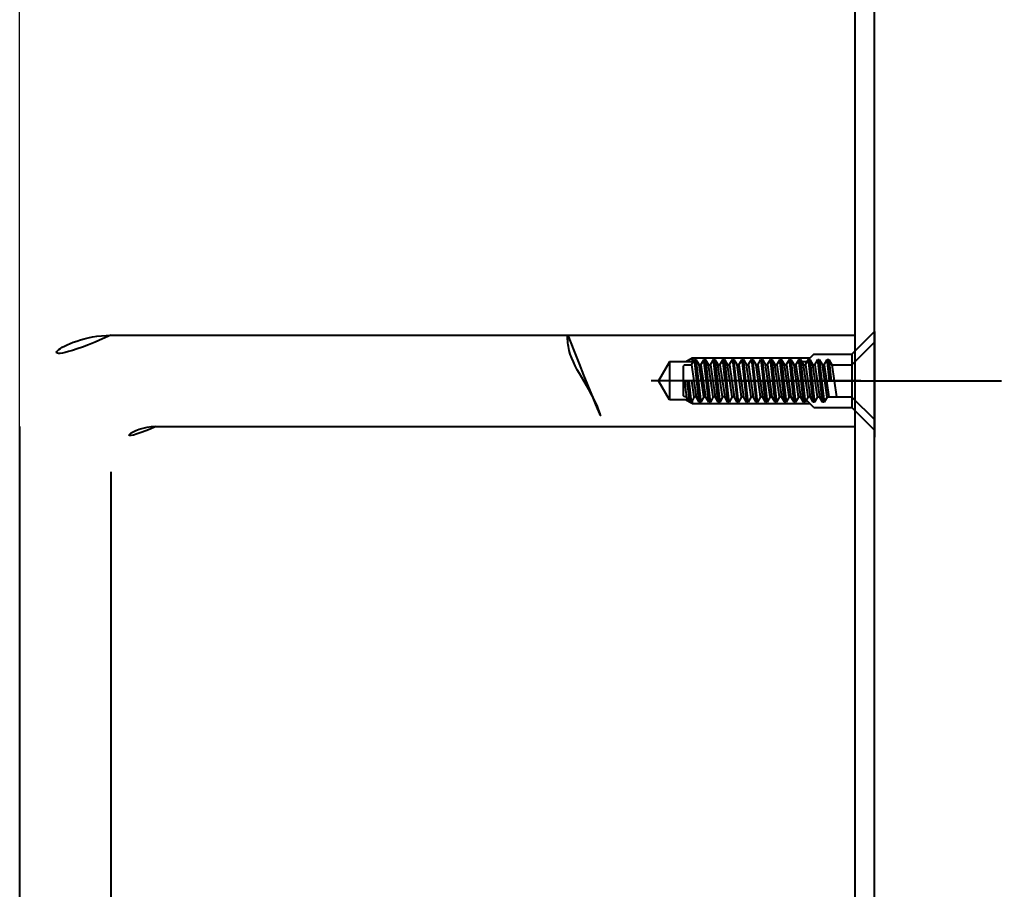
# Model space of a CAD drawing. Extents: x 16296660632 to 16296681112, y -37409619871 to -37409616634.
# Drawn here: x 16296680047.2 to 16296680111.8, y -37409617538.9 to -37409617481.6 of the extents above; entities that cross this region are included whole.
import ezdxf

# ---------------------------------------------------------------- set-up
doc = ezdxf.new("R2010")
doc.units = 0
doc.header["$LTSCALE"] = 10
doc.header["$MEASUREMENT"] = 0
doc.header["$PDMODE"] = 3
doc.header["$PDSIZE"] = -10
doc.linetypes.add('CENTER', pattern=[2, 1.25, -0.25, 0.25, -0.25])
doc.layers.get('0').update_dxf_attribs({"linetype": 'CONTINUOUS'})
doc.layers.get('DEFPOINTS').update_dxf_attribs({"linetype": 'CONTINUOUS'})
doc.layers.add('DEFAULT_1', color=7, linetype='CENTER')
doc.layers.add('MAKE2D_VISIBLE_LINES', color=7, linetype='CONTINUOUS')
doc.styles.add('Daelim Dimension', font='')
doc.styles.get('Daelim Dimension').set_extended_font_data('NanumGothic')
doc.dimstyles.new('DEFAULT', dxfattribs={"dimscale": 2, "dimtxt": 2, "dimasz": 2, "dimexe": 0, "dimexo": 2, "dimgap": 1, "dimtad": 1, "dimdec": 1, "dimzin": 9, "dimdsep": 46, "dimtxsty": 'Daelim Dimension', "dimcen": 0.5, "dimclrd": 252, "dimclre": 252, "dimclrt": 3, "dimadec": 1, "dimazin": 0, "dimtfac": 1, "dimtdec": 1, "dimtix": 1, "dimtmove": 0, "dimatfit": 3, "dimfxl": 1, "dimtolj": 1, "dimtzin": 1, "dimlwd": 9, "dimlwe": 9, "dimarcsym": 0})
pattern_1 = [(45, (16296679670.6948, -37409617741.8364), (-1.767767, 1.767767), [])]

# ---------------------------------------------------------------- blocks, each defined once
blk = doc.blocks.new('*D5')
at = {"color": 5, "lineweight": 9, "transparency": 16777216}
for p, q in [((16296680047.192, -37409617533.878), (16296680047.192, -37409617457.471)), ((16296680051.192, -37409617457.471), (16296680099.492, -37409617457.471)), ((16296680103.492, -37409617533.878), (16296680103.492, -37409617457.471))]:
    blk.add_line(p, q, dxfattribs=at)
at = {"color": 5, "transparency": 16777216}
for points in [[(16296680051.192, -37409617456.804), (16296680051.192, -37409617458.137), (16296680047.192, -37409617457.471)], [(16296680099.492, -37409617456.804), (16296680099.492, -37409617458.137), (16296680103.492, -37409617457.471)]]:
    blk.add_solid(points, dxfattribs=at)
at = {"layer": 'DEFPOINTS', "color": 0, "transparency": 16777216}
for p in [(16296680103.492, -37409617457.471), (16296680047.192, -37409617537.878), (16296680103.492, -37409617537.878)]:
    blk.add_point(p, dxfattribs=at)
at = {"color": 7, "transparency": 16777216, "insert": (16296680075.342, -37409617443.637), "char_height": 4, "attachment_point": 5, "style": 'Daelim Dimension'}
blk.add_mtext('\\A1;{\\H5.4348x;56}', dxfattribs=at)

msp = doc.modelspace()

# ---------------------------------------------------------------- hatches: boundary and pattern name
at = {"linetype": 'Continuous'}
h = msp.add_hatch(dxfattribs=at)
h.set_pattern_fill('ANSI31', color=2, scale=20, style=0)
h.set_pattern_definition(pattern_1)
edge = h.paths.add_edge_path()
edge.add_line((16296680089.992, -37409617504.128), (16296680091.062, -37409617504.128))
edge.add_line((16296680091.062, -37409617504.128), (16296680091.492, -37409617503.88))
edge.add_line((16296680091.492, -37409617503.88), (16296680099.241, -37409617503.88))
edge.add_line((16296680099.241, -37409617503.88), (16296680099.492, -37409617503.628))
edge.add_line((16296680099.492, -37409617503.628), (16296680101.992, -37409617503.628))
edge.add_line((16296680101.992, -37409617503.628), (16296680102.193, -37409617503.428))
edge.add_line((16296680102.193, -37409617503.428), (16296680102.193, -37409617503.014))
edge.add_line((16296680102.193, -37409617503.014), (16296680102.193, -37409617503.005))
edge.add_line((16296680102.193, -37409617503.005), (16296680102.193, -37409617502.378))
edge.add_line((16296680102.193, -37409617502.378), (16296680083.289, -37409617502.378))
edge.add_spline(control_points=[(16296680083.289, -37409617502.378), (16296680083.27, -37409617502.708), (16296680083.414, -37409617504.38), (16296680085.214, -37409617506.346), (16296680085.554, -37409617508.098), (16296680085.583, -37409617508.378)], knot_values=[3.822493, 3.822493, 3.822493, 3.822493, 4.3956, 6.71664, 7.154617, 7.154617, 7.154617, 7.154617], degree=3, periodic=0)
edge.add_line((16296680085.583, -37409617508.378), (16296680102.193, -37409617508.378))
edge.add_line((16296680102.193, -37409617508.378), (16296680102.193, -37409617507.329))
edge.add_line((16296680102.193, -37409617507.329), (16296680101.992, -37409617507.128))
edge.add_line((16296680101.992, -37409617507.128), (16296680099.492, -37409617507.128))
edge.add_line((16296680099.492, -37409617507.128), (16296680099.241, -37409617506.877))
edge.add_line((16296680099.241, -37409617506.877), (16296680091.492, -37409617506.877))
edge.add_line((16296680091.492, -37409617506.877), (16296680091.323, -37409617506.78))
edge.add_line((16296680091.323, -37409617506.78), (16296680091.318, -37409617506.78))
edge.add_line((16296680091.318, -37409617506.78), (16296680091.315, -37409617506.775))
edge.add_line((16296680091.315, -37409617506.775), (16296680091.062, -37409617506.628))
edge.add_line((16296680091.062, -37409617506.628), (16296680089.992, -37409617506.628))
edge.add_line((16296680089.992, -37409617506.628), (16296680089.271, -37409617505.378))
edge.add_line((16296680089.271, -37409617505.378), (16296680089.992, -37409617504.128))
h = msp.add_hatch(dxfattribs=at)
h.set_pattern_fill('ANSI31', color=2, scale=20, style=0)
h.set_pattern_definition(pattern_1)
edge = h.paths.add_edge_path()
edge.add_line((16296680089.992, -37409617504.128), (16296680091.062, -37409617504.128))
edge.add_line((16296680091.062, -37409617504.128), (16296680091.492, -37409617503.88))
edge.add_line((16296680091.492, -37409617503.88), (16296680099.241, -37409617503.88))
edge.add_line((16296680099.241, -37409617503.88), (16296680099.492, -37409617503.628))
edge.add_line((16296680099.492, -37409617503.628), (16296680101.992, -37409617503.628))
edge.add_line((16296680101.992, -37409617503.628), (16296680102.193, -37409617503.428))
edge.add_line((16296680102.193, -37409617503.428), (16296680102.193, -37409617503.014))
edge.add_line((16296680102.193, -37409617503.014), (16296680102.193, -37409617503.005))
edge.add_line((16296680102.193, -37409617503.005), (16296680102.193, -37409617502.378))
edge.add_line((16296680102.193, -37409617502.378), (16296680083.289, -37409617502.378))
edge.add_spline(control_points=[(16296680083.289, -37409617502.378), (16296680083.27, -37409617502.708), (16296680083.414, -37409617504.38), (16296680085.214, -37409617506.346), (16296680085.554, -37409617508.098), (16296680085.583, -37409617508.378)], knot_values=[3.822493, 3.822493, 3.822493, 3.822493, 4.3956, 6.71664, 7.154617, 7.154617, 7.154617, 7.154617], degree=3, periodic=0)
edge.add_line((16296680085.583, -37409617508.378), (16296680102.193, -37409617508.378))
edge.add_line((16296680102.193, -37409617508.378), (16296680102.193, -37409617507.329))
edge.add_line((16296680102.193, -37409617507.329), (16296680101.992, -37409617507.128))
edge.add_line((16296680101.992, -37409617507.128), (16296680099.492, -37409617507.128))
edge.add_line((16296680099.492, -37409617507.128), (16296680099.241, -37409617506.877))
edge.add_line((16296680099.241, -37409617506.877), (16296680091.492, -37409617506.877))
edge.add_line((16296680091.492, -37409617506.877), (16296680091.323, -37409617506.78))
edge.add_line((16296680091.323, -37409617506.78), (16296680091.318, -37409617506.78))
edge.add_line((16296680091.318, -37409617506.78), (16296680091.315, -37409617506.775))
edge.add_line((16296680091.315, -37409617506.775), (16296680091.062, -37409617506.628))
edge.add_line((16296680091.062, -37409617506.628), (16296680089.992, -37409617506.628))
edge.add_line((16296680089.992, -37409617506.628), (16296680089.271, -37409617505.378))
edge.add_line((16296680089.271, -37409617505.378), (16296680089.992, -37409617504.128))

# ---------------------------------------------------------------- linework, layer by layer
at = {"color": 7, "linetype": 'Continuous'}
for p, q in [((16296680102.192, -37409617032.378), (16296680102.192, -37409617693.078)), ((16296680103.492, -37409617692.878), (16296680103.492, -37409617032.378)), ((16296680089.992, -37409617504.128), (16296680089.992, -37409617506.628)), ((16296680089.992, -37409617504.128), (16296680089.992, -37409617506.628)), ((16296680091.492, -37409617503.88), (16296680091.492, -37409617504.215)), ((16296680091.492, -37409617503.88), (16296680091.492, -37409617504.215)), ((16296680091.492, -37409617506.667), (16296680091.492, -37409617506.877)), ((16296680091.492, -37409617506.667), (16296680091.492, -37409617506.877))]:
    msp.add_line(p, q, dxfattribs=at)
at = {"color": 7}
for p, q in [((16296680053.192, -37409617502.378), (16296680102.192, -37409617502.378)), ((16296680047.192, -37409617508.378), (16296680047.192, -37409617567.378)), ((16296680056.192, -37409617508.378), (16296680102.192, -37409617508.378)), ((16296680053.192, -37409617511.378), (16296680053.192, -37409617564.378))]:
    msp.add_line(p, q, dxfattribs=at)
at = {"linetype": 'Continuous'}
for p, q in [((16296680103.492, -37409617502.128), (16296680101.992, -37409617503.628)), ((16296680103.492, -37409617502.128), (16296680101.992, -37409617503.628)), ((16296680103.492, -37409617502.128), (16296680103.492, -37409617508.628)), ((16296680103.492, -37409617502.128), (16296680103.492, -37409617508.628)), ((16296680102.193, -37409617503.014), (16296680102.193, -37409617505.378)), ((16296680102.193, -37409617503.014), (16296680102.193, -37409617505.378)), ((16296680099.492, -37409617503.628), (16296680098.992, -37409617504.128)), ((16296680099.492, -37409617503.628), (16296680098.992, -37409617504.128)), ((16296680101.992, -37409617503.628), (16296680101.992, -37409617504.313)), ((16296680101.992, -37409617503.628), (16296680101.992, -37409617504.313)), ((16296680089.992, -37409617504.128), (16296680089.271, -37409617505.378)), ((16296680089.992, -37409617504.128), (16296680089.271, -37409617505.378)), ((16296680091.492, -37409617504.128), (16296680089.992, -37409617504.128)), ((16296680091.492, -37409617504.128), (16296680089.992, -37409617504.128)), ((16296680091.492, -37409617503.88), (16296680091.062, -37409617504.128)), ((16296680091.492, -37409617503.88), (16296680091.062, -37409617504.128)), ((16296680098.992, -37409617504.128), (16296680098.702, -37409617504.128)), ((16296680098.992, -37409617504.128), (16296680098.702, -37409617504.128)), ((16296680098.992, -37409617504.215), (16296680098.992, -37409617504.128)), ((16296680098.992, -37409617504.215), (16296680098.992, -37409617504.128)), ((16296680089.992, -37409617506.628), (16296680089.271, -37409617505.378)), ((16296680089.992, -37409617506.628), (16296680089.271, -37409617505.378)), ((16296680102.193, -37409617505.478), (16296680102.193, -37409617509.077)), ((16296680102.193, -37409617505.478), (16296680102.193, -37409617509.077)), ((16296680103.493, -37409617505.478), (16296680103.493, -37409617509.077)), ((16296680103.493, -37409617505.478), (16296680103.493, -37409617509.077)), ((16296680091.23, -37409617506.628), (16296680089.992, -37409617506.628)), ((16296680091.23, -37409617506.628), (16296680089.992, -37409617506.628)), ((16296680091.492, -37409617506.877), (16296680091.062, -37409617506.628)), ((16296680091.492, -37409617506.877), (16296680091.062, -37409617506.628)), ((16296680099.492, -37409617507.128), (16296680099.007, -37409617506.642)), ((16296680099.492, -37409617507.128), (16296680099.007, -37409617506.642)), ((16296680101.992, -37409617506.445), (16296680101.992, -37409617507.128)), ((16296680101.992, -37409617506.445), (16296680101.992, -37409617507.128)), ((16296680103.492, -37409617508.628), (16296680101.992, -37409617507.128)), ((16296680103.492, -37409617508.628), (16296680101.992, -37409617507.128))]:
    msp.add_line(p, q, dxfattribs=at)
at = {"color": 2, "linetype": 'Continuous'}
for p, q in [((16296680101.992, -37409617504.313), (16296680103.492, -37409617502.838)), ((16296680101.992, -37409617504.313), (16296680103.492, -37409617502.838)), ((16296680100.675, -37409617504.313), (16296680101.992, -37409617504.313)), ((16296680100.675, -37409617504.313), (16296680101.992, -37409617504.313)), ((16296680101.992, -37409617504.313), (16296680101.992, -37409617506.445)), ((16296680101.992, -37409617504.313), (16296680101.992, -37409617506.445)), ((16296680099.447, -37409617506.78), (16296680099.246, -37409617506.441)), ((16296680099.447, -37409617506.78), (16296680099.246, -37409617506.441)), ((16296680101.993, -37409617506.445), (16296680103.493, -37409617507.919)), ((16296680101.993, -37409617506.445), (16296680103.493, -37409617507.919))]:
    msp.add_line(p, q, dxfattribs=at)
at = {"linetype": 'CENTER'}
for p, q in [((16296680099.492, -37409617503.628), (16296680101.992, -37409617503.628)), ((16296680099.492, -37409617503.628), (16296680101.992, -37409617503.628)), ((16296680099.241, -37409617503.88), (16296680091.492, -37409617503.88)), ((16296680099.241, -37409617503.88), (16296680091.492, -37409617503.88)), ((16296680091.492, -37409617506.877), (16296680099.241, -37409617506.877)), ((16296680091.492, -37409617506.877), (16296680099.241, -37409617506.877)), ((16296680099.492, -37409617507.128), (16296680101.992, -37409617507.128)), ((16296680099.492, -37409617507.128), (16296680101.992, -37409617507.128))]:
    msp.add_line(p, q, dxfattribs=at)
at = {"color": 2}
for p, q in [((16296680099.436, -37409617504.316), (16296680099.559, -37409617504.316)), ((16296680099.436, -37409617504.316), (16296680099.559, -37409617504.316)), ((16296680100.056, -37409617504.316), (16296680100.186, -37409617504.316)), ((16296680100.056, -37409617504.316), (16296680100.186, -37409617504.316))]:
    msp.add_line(p, q, dxfattribs=at)
at = {"color": 1, "linetype": 'CENTER', "ltscale": 0.2}
for p, q in [((16296680094.608, -37409617505.378), (16296680111.695, -37409617505.378)), ((16296680094.608, -37409617505.378), (16296680111.695, -37409617505.378)), ((16296680097.537, -37409617505.378), (16296680111.848, -37409617505.378)), ((16296680097.537, -37409617505.378), (16296680111.848, -37409617505.378)), ((16296680099.492, -37409617505.378), (16296680103.77, -37409617505.378)), ((16296680099.492, -37409617505.378), (16296680103.77, -37409617505.378))]:
    msp.add_line(p, q, dxfattribs=at)
at = {"color": 7}
for centre, radius in [((16296680053.192, -37409617508.378), 6), ((16296680056.192, -37409617511.378), 3)]:
    msp.add_arc(centre, radius, 90, 180, dxfattribs=at)
at = {"color": 0, "linetype": 'Continuous'}
msp.add_open_spline([(16296680083.289, -37409617502.378), (16296680083.27, -37409617502.708), (16296680083.414, -37409617504.38), (16296680085.214, -37409617506.346), (16296680085.554, -37409617508.098), (16296680085.583, -37409617508.378)], degree=3, knots=[3.822493, 3.822493, 3.822493, 3.822493, 4.3956, 6.71664, 7.154617, 7.154617, 7.154617, 7.154617], dxfattribs=at)
msp.add_open_spline([(16296680083.289, -37409617502.378), (16296680083.27, -37409617502.708), (16296680083.414, -37409617504.38), (16296680085.214, -37409617506.346), (16296680085.554, -37409617508.098), (16296680085.583, -37409617508.378)], degree=3, knots=[3.822493, 3.822493, 3.822493, 3.822493, 4.3956, 6.71664, 7.154617, 7.154617, 7.154617, 7.154617], dxfattribs=at)
at = {"layer": 'DEFAULT_1', "color": 1, "linetype": 'CENTER'}
msp.add_line((16296680102.59, -37409617505.378), (16296680088.786, -37409617505.378), dxfattribs=at)
msp.add_line((16296680102.59, -37409617505.378), (16296680088.786, -37409617505.378), dxfattribs=at)
at = {"layer": 'MAKE2D_VISIBLE_LINES', "color": 2}
for p, q in [((16296680090.979, -37409617504.316), (16296680090.904, -37409617504.391)), ((16296680090.979, -37409617504.316), (16296680090.904, -37409617504.391)), ((16296680090.904, -37409617506.366), (16296680090.904, -37409617504.391)), ((16296680090.904, -37409617506.366), (16296680090.904, -37409617504.391)), ((16296680090.979, -37409617504.316), (16296680091.439, -37409617504.316)), ((16296680090.979, -37409617504.316), (16296680091.439, -37409617504.316)), ((16296680091.432, -37409617504.32), (16296680091.637, -37409617503.977)), ((16296680091.432, -37409617504.32), (16296680091.637, -37409617503.977)), ((16296680091.439, -37409617504.316), (16296680091.752, -37409617506.441)), ((16296680091.439, -37409617504.316), (16296680091.752, -37409617506.441)), ((16296680091.947, -37409617506.779), (16296680091.637, -37409617503.977)), ((16296680091.637, -37409617503.977), (16296680091.735, -37409617503.977)), ((16296680091.947, -37409617506.779), (16296680091.637, -37409617503.977)), ((16296680091.637, -37409617503.977), (16296680091.735, -37409617503.977)), ((16296680091.735, -37409617503.977), (16296680092.047, -37409617506.779)), ((16296680091.735, -37409617503.977), (16296680091.941, -37409617504.325)), ((16296680091.735, -37409617503.977), (16296680092.047, -37409617506.779)), ((16296680091.735, -37409617503.977), (16296680091.941, -37409617504.325)), ((16296680091.936, -37409617504.316), (16296680092.064, -37409617504.316)), ((16296680091.936, -37409617504.316), (16296680092.064, -37409617504.316)), ((16296680092.243, -37409617506.441), (16296680091.941, -37409617504.325)), ((16296680092.243, -37409617506.441), (16296680091.941, -37409617504.325)), ((16296680092.057, -37409617504.32), (16296680092.251, -37409617503.985)), ((16296680092.057, -37409617504.32), (16296680092.251, -37409617503.985)), ((16296680092.064, -37409617504.316), (16296680092.366, -37409617506.432)), ((16296680092.064, -37409617504.316), (16296680092.366, -37409617506.432)), ((16296680092.259, -37409617503.977), (16296680092.251, -37409617503.985)), ((16296680092.259, -37409617503.977), (16296680092.251, -37409617503.985)), ((16296680092.573, -37409617506.78), (16296680092.26, -37409617503.977)), ((16296680092.573, -37409617506.78), (16296680092.26, -37409617503.977)), ((16296680092.261, -37409617503.977), (16296680092.36, -37409617503.977)), ((16296680092.261, -37409617503.977), (16296680092.36, -37409617503.977)), ((16296680092.369, -37409617503.985), (16296680092.672, -37409617506.78)), ((16296680092.369, -37409617503.985), (16296680092.672, -37409617506.78)), ((16296680092.37, -37409617503.986), (16296680092.566, -37409617504.325)), ((16296680092.37, -37409617503.986), (16296680092.566, -37409617504.325)), ((16296680092.561, -37409617504.316), (16296680092.689, -37409617504.316)), ((16296680092.561, -37409617504.316), (16296680092.689, -37409617504.316)), ((16296680092.868, -37409617506.441), (16296680092.566, -37409617504.325)), ((16296680092.868, -37409617506.441), (16296680092.566, -37409617504.325)), ((16296680092.682, -37409617504.32), (16296680092.886, -37409617503.977)), ((16296680092.682, -37409617504.32), (16296680092.886, -37409617503.977)), ((16296680092.689, -37409617504.316), (16296680092.991, -37409617506.432)), ((16296680092.689, -37409617504.316), (16296680092.991, -37409617506.432)), ((16296680092.886, -37409617503.977), (16296680092.985, -37409617503.977)), ((16296680092.886, -37409617503.977), (16296680092.985, -37409617503.977)), ((16296680093.197, -37409617506.78), (16296680092.886, -37409617503.978)), ((16296680093.197, -37409617506.78), (16296680092.886, -37409617503.978)), ((16296680092.985, -37409617503.977), (16296680093.296, -37409617506.78)), ((16296680092.985, -37409617503.977), (16296680093.192, -37409617504.325)), ((16296680092.985, -37409617503.977), (16296680093.296, -37409617506.78)), ((16296680092.985, -37409617503.977), (16296680093.192, -37409617504.325)), ((16296680093.493, -37409617506.441), (16296680093.181, -37409617504.316)), ((16296680093.493, -37409617506.441), (16296680093.181, -37409617504.316)), ((16296680093.182, -37409617504.316), (16296680093.314, -37409617504.316)), ((16296680093.182, -37409617504.316), (16296680093.314, -37409617504.316)), ((16296680093.307, -37409617504.32), (16296680093.501, -37409617503.985)), ((16296680093.307, -37409617504.32), (16296680093.501, -37409617503.985)), ((16296680093.314, -37409617504.316), (16296680093.627, -37409617506.441)), ((16296680093.314, -37409617504.316), (16296680093.627, -37409617506.441)), ((16296680093.666, -37409617505.378), (16296680093.51, -37409617503.977)), ((16296680093.666, -37409617505.378), (16296680093.51, -37409617503.977)), ((16296680093.511, -37409617503.977), (16296680093.61, -37409617503.977)), ((16296680093.511, -37409617503.977), (16296680093.61, -37409617503.977)), ((16296680093.61, -37409617503.977), (16296680093.766, -37409617505.378)), ((16296680093.61, -37409617503.977), (16296680093.816, -37409617504.325)), ((16296680093.61, -37409617503.977), (16296680093.766, -37409617505.378)), ((16296680093.61, -37409617503.977), (16296680093.816, -37409617504.325)), ((16296680093.811, -37409617504.316), (16296680093.939, -37409617504.316)), ((16296680093.811, -37409617504.316), (16296680093.939, -37409617504.316)), ((16296680094.118, -37409617506.441), (16296680093.816, -37409617504.325)), ((16296680094.118, -37409617506.441), (16296680093.816, -37409617504.325)), ((16296680093.932, -37409617504.32), (16296680094.137, -37409617503.977)), ((16296680093.932, -37409617504.32), (16296680094.137, -37409617503.977)), ((16296680093.939, -37409617504.316), (16296680094.241, -37409617506.431)), ((16296680093.939, -37409617504.316), (16296680094.241, -37409617506.431)), ((16296680094.136, -37409617503.977), (16296680094.235, -37409617503.977)), ((16296680094.136, -37409617503.977), (16296680094.235, -37409617503.977)), ((16296680094.137, -37409617503.977), (16296680094.447, -37409617506.779)), ((16296680094.137, -37409617503.977), (16296680094.447, -37409617506.779)), ((16296680094.546, -37409617506.781), (16296680094.235, -37409617503.977)), ((16296680094.235, -37409617503.977), (16296680094.441, -37409617504.325)), ((16296680094.546, -37409617506.781), (16296680094.235, -37409617503.977)), ((16296680094.235, -37409617503.977), (16296680094.441, -37409617504.325)), ((16296680094.436, -37409617504.316), (16296680094.564, -37409617504.316)), ((16296680094.436, -37409617504.316), (16296680094.564, -37409617504.316)), ((16296680094.743, -37409617506.441), (16296680094.441, -37409617504.325)), ((16296680094.743, -37409617506.441), (16296680094.441, -37409617504.325)), ((16296680094.557, -37409617504.32), (16296680094.751, -37409617503.985)), ((16296680094.557, -37409617504.32), (16296680094.751, -37409617503.985)), ((16296680094.564, -37409617504.316), (16296680094.866, -37409617506.432)), ((16296680094.564, -37409617504.316), (16296680094.866, -37409617506.432)), ((16296680094.751, -37409617503.985), (16296680094.759, -37409617503.977)), ((16296680094.751, -37409617503.985), (16296680094.759, -37409617503.977)), ((16296680094.76, -37409617503.977), (16296680095.073, -37409617506.78)), ((16296680094.76, -37409617503.977), (16296680095.073, -37409617506.78)), ((16296680094.761, -37409617503.977), (16296680094.86, -37409617503.977)), ((16296680094.761, -37409617503.977), (16296680094.86, -37409617503.977)), ((16296680095.173, -37409617506.78), (16296680094.86, -37409617503.977)), ((16296680094.86, -37409617503.977), (16296680095.066, -37409617504.325)), ((16296680095.173, -37409617506.78), (16296680094.86, -37409617503.977)), ((16296680094.86, -37409617503.977), (16296680095.066, -37409617504.325)), ((16296680095.368, -37409617506.441), (16296680095.056, -37409617504.316)), ((16296680095.368, -37409617506.441), (16296680095.056, -37409617504.316)), ((16296680095.057, -37409617504.316), (16296680095.189, -37409617504.316)), ((16296680095.057, -37409617504.316), (16296680095.189, -37409617504.316)), ((16296680095.182, -37409617504.32), (16296680095.387, -37409617503.977)), ((16296680095.182, -37409617504.32), (16296680095.387, -37409617503.977)), ((16296680095.189, -37409617504.316), (16296680095.502, -37409617506.441)), ((16296680095.189, -37409617504.316), (16296680095.502, -37409617506.441)), ((16296680095.387, -37409617503.977), (16296680095.697, -37409617506.78)), ((16296680095.387, -37409617503.977), (16296680095.485, -37409617503.977)), ((16296680095.387, -37409617503.977), (16296680095.697, -37409617506.78)), ((16296680095.387, -37409617503.977), (16296680095.485, -37409617503.977)), ((16296680095.796, -37409617506.78), (16296680095.485, -37409617503.977)), ((16296680095.485, -37409617503.977), (16296680095.692, -37409617504.325)), ((16296680095.796, -37409617506.78), (16296680095.485, -37409617503.977)), ((16296680095.485, -37409617503.977), (16296680095.692, -37409617504.325)), ((16296680095.688, -37409617504.32), (16296680095.681, -37409617504.316)), ((16296680095.688, -37409617504.32), (16296680095.681, -37409617504.316)), ((16296680095.686, -37409617504.316), (16296680095.814, -37409617504.316)), ((16296680095.686, -37409617504.316), (16296680095.814, -37409617504.316)), ((16296680095.993, -37409617506.441), (16296680095.692, -37409617504.325)), ((16296680095.993, -37409617506.441), (16296680095.692, -37409617504.325)), ((16296680095.807, -37409617504.32), (16296680096.012, -37409617503.977)), ((16296680095.807, -37409617504.32), (16296680096.012, -37409617503.977)), ((16296680095.814, -37409617504.316), (16296680096.116, -37409617506.432)), ((16296680095.814, -37409617504.316), (16296680096.116, -37409617506.432)), ((16296680096.012, -37409617503.977), (16296680096.166, -37409617505.378)), ((16296680096.012, -37409617503.977), (16296680096.11, -37409617503.977)), ((16296680096.012, -37409617503.977), (16296680096.166, -37409617505.378)), ((16296680096.012, -37409617503.977), (16296680096.11, -37409617503.977)), ((16296680096.266, -37409617505.378), (16296680096.11, -37409617503.977)), ((16296680096.11, -37409617503.977), (16296680096.316, -37409617504.325)), ((16296680096.266, -37409617505.378), (16296680096.11, -37409617503.977)), ((16296680096.11, -37409617503.977), (16296680096.316, -37409617504.325)), ((16296680096.311, -37409617504.316), (16296680096.439, -37409617504.316)), ((16296680096.311, -37409617504.316), (16296680096.439, -37409617504.316)), ((16296680096.618, -37409617506.441), (16296680096.316, -37409617504.325)), ((16296680096.618, -37409617506.441), (16296680096.316, -37409617504.325)), ((16296680096.432, -37409617504.32), (16296680096.636, -37409617503.977)), ((16296680096.432, -37409617504.32), (16296680096.636, -37409617503.977)), ((16296680096.439, -37409617504.316), (16296680096.741, -37409617506.431)), ((16296680096.439, -37409617504.316), (16296680096.741, -37409617506.431)), ((16296680096.636, -37409617503.977), (16296680096.735, -37409617503.977)), ((16296680096.636, -37409617503.977), (16296680096.735, -37409617503.977)), ((16296680096.947, -37409617506.779), (16296680096.637, -37409617503.977)), ((16296680096.947, -37409617506.779), (16296680096.637, -37409617503.977)), ((16296680096.735, -37409617503.977), (16296680097.047, -37409617506.779)), ((16296680096.735, -37409617503.977), (16296680096.941, -37409617504.325)), ((16296680096.735, -37409617503.977), (16296680097.047, -37409617506.779)), ((16296680096.735, -37409617503.977), (16296680096.941, -37409617504.325)), ((16296680097.243, -37409617506.441), (16296680096.931, -37409617504.316)), ((16296680097.243, -37409617506.441), (16296680096.931, -37409617504.316)), ((16296680096.932, -37409617504.316), (16296680097.064, -37409617504.316)), ((16296680096.932, -37409617504.316), (16296680097.064, -37409617504.316)), ((16296680097.057, -37409617504.32), (16296680097.251, -37409617503.985)), ((16296680097.057, -37409617504.32), (16296680097.251, -37409617503.985)), ((16296680097.064, -37409617504.316), (16296680097.366, -37409617506.432)), ((16296680097.064, -37409617504.316), (16296680097.366, -37409617506.432)), ((16296680097.259, -37409617503.977), (16296680097.251, -37409617503.985)), ((16296680097.259, -37409617503.977), (16296680097.251, -37409617503.985)), ((16296680097.563, -37409617506.771), (16296680097.26, -37409617503.977)), ((16296680097.563, -37409617506.771), (16296680097.26, -37409617503.977)), ((16296680097.261, -37409617503.977), (16296680097.36, -37409617503.977)), ((16296680097.261, -37409617503.977), (16296680097.36, -37409617503.977)), ((16296680097.369, -37409617503.985), (16296680097.672, -37409617506.78)), ((16296680097.369, -37409617503.985), (16296680097.672, -37409617506.78)), ((16296680097.37, -37409617503.986), (16296680097.566, -37409617504.325)), ((16296680097.37, -37409617503.986), (16296680097.566, -37409617504.325)), ((16296680097.561, -37409617504.316), (16296680097.689, -37409617504.316)), ((16296680097.561, -37409617504.316), (16296680097.689, -37409617504.316)), ((16296680097.868, -37409617506.441), (16296680097.566, -37409617504.325)), ((16296680097.868, -37409617506.441), (16296680097.566, -37409617504.325)), ((16296680097.682, -37409617504.32), (16296680097.886, -37409617503.977)), ((16296680097.682, -37409617504.32), (16296680097.886, -37409617503.977)), ((16296680097.689, -37409617504.316), (16296680097.991, -37409617506.432)), ((16296680097.689, -37409617504.316), (16296680097.991, -37409617506.432)), ((16296680097.886, -37409617503.977), (16296680097.985, -37409617503.977)), ((16296680097.886, -37409617503.977), (16296680097.985, -37409617503.977)), ((16296680098.197, -37409617506.78), (16296680097.886, -37409617503.978)), ((16296680098.197, -37409617506.78), (16296680097.886, -37409617503.978)), ((16296680097.985, -37409617503.977), (16296680098.296, -37409617506.78)), ((16296680097.985, -37409617503.977), (16296680098.192, -37409617504.325)), ((16296680097.985, -37409617503.977), (16296680098.296, -37409617506.78)), ((16296680097.985, -37409617503.977), (16296680098.192, -37409617504.325)), ((16296680098.186, -37409617504.316), (16296680098.314, -37409617504.316)), ((16296680098.186, -37409617504.316), (16296680098.314, -37409617504.316)), ((16296680098.493, -37409617506.441), (16296680098.192, -37409617504.325)), ((16296680098.493, -37409617506.441), (16296680098.192, -37409617504.325)), ((16296680098.314, -37409617504.316), (16296680098.501, -37409617503.985)), ((16296680098.314, -37409617504.316), (16296680098.501, -37409617503.985)), ((16296680098.314, -37409617504.316), (16296680098.616, -37409617506.432)), ((16296680098.314, -37409617504.316), (16296680098.616, -37409617506.432)), ((16296680098.666, -37409617505.378), (16296680098.51, -37409617503.977)), ((16296680098.666, -37409617505.378), (16296680098.51, -37409617503.977)), ((16296680098.511, -37409617503.977), (16296680098.61, -37409617503.977)), ((16296680098.511, -37409617503.977), (16296680098.61, -37409617503.977)), ((16296680098.61, -37409617503.977), (16296680098.766, -37409617505.378)), ((16296680098.61, -37409617503.977), (16296680098.816, -37409617504.325)), ((16296680098.61, -37409617503.977), (16296680098.766, -37409617505.378)), ((16296680098.61, -37409617503.977), (16296680098.816, -37409617504.325)), ((16296680098.811, -37409617504.316), (16296680098.939, -37409617504.316)), ((16296680098.811, -37409617504.316), (16296680098.939, -37409617504.316)), ((16296680099.118, -37409617506.441), (16296680098.816, -37409617504.325)), ((16296680099.118, -37409617506.441), (16296680098.816, -37409617504.325)), ((16296680098.939, -37409617504.316), (16296680099.135, -37409617503.977)), ((16296680098.939, -37409617504.316), (16296680099.135, -37409617503.977)), ((16296680098.939, -37409617504.316), (16296680099.246, -37409617506.441)), ((16296680098.939, -37409617504.316), (16296680099.246, -37409617506.441)), ((16296680099.291, -37409617505.378), (16296680099.135, -37409617503.977)), ((16296680099.291, -37409617505.378), (16296680099.135, -37409617503.977)), ((16296680099.136, -37409617503.977), (16296680099.235, -37409617503.977)), ((16296680099.136, -37409617503.977), (16296680099.235, -37409617503.977)), ((16296680099.235, -37409617503.977), (16296680099.391, -37409617505.378)), ((16296680099.235, -37409617503.977), (16296680099.441, -37409617504.325)), ((16296680099.235, -37409617503.977), (16296680099.391, -37409617505.378)), ((16296680099.235, -37409617503.977), (16296680099.441, -37409617504.325)), ((16296680099.743, -37409617506.441), (16296680099.441, -37409617504.325)), ((16296680099.743, -37409617506.441), (16296680099.441, -37409617504.325)), ((16296680099.559, -37409617504.316), (16296680099.759, -37409617503.981)), ((16296680099.559, -37409617504.316), (16296680099.759, -37409617503.981)), ((16296680099.559, -37409617504.316), (16296680099.864, -37409617506.435)), ((16296680099.559, -37409617504.316), (16296680099.864, -37409617506.435)), ((16296680100.07, -37409617506.784), (16296680099.759, -37409617503.981)), ((16296680099.759, -37409617503.981), (16296680099.858, -37409617503.981)), ((16296680100.07, -37409617506.784), (16296680099.759, -37409617503.981)), ((16296680099.759, -37409617503.981), (16296680099.858, -37409617503.981)), ((16296680099.858, -37409617503.981), (16296680100.168, -37409617506.784)), ((16296680099.858, -37409617503.981), (16296680100.064, -37409617504.329)), ((16296680099.858, -37409617503.981), (16296680100.168, -37409617506.784)), ((16296680099.858, -37409617503.981), (16296680100.064, -37409617504.329)), ((16296680100.366, -37409617506.445), (16296680100.064, -37409617504.329)), ((16296680100.366, -37409617506.445), (16296680100.064, -37409617504.329)), ((16296680100.186, -37409617504.313), (16296680100.383, -37409617503.981)), ((16296680100.186, -37409617504.313), (16296680100.383, -37409617503.981)), ((16296680100.186, -37409617504.313), (16296680100.489, -37409617506.436)), ((16296680100.186, -37409617504.313), (16296680100.489, -37409617506.436)), ((16296680100.539, -37409617505.382), (16296680100.383, -37409617503.981)), ((16296680100.539, -37409617505.382), (16296680100.383, -37409617503.981)), ((16296680100.384, -37409617503.981), (16296680100.483, -37409617503.981)), ((16296680100.384, -37409617503.981), (16296680100.483, -37409617503.981)), ((16296680100.483, -37409617503.981), (16296680100.639, -37409617505.382)), ((16296680100.483, -37409617503.981), (16296680100.68, -37409617504.322)), ((16296680100.483, -37409617503.981), (16296680100.639, -37409617505.382)), ((16296680100.483, -37409617503.981), (16296680100.68, -37409617504.322)), ((16296680100.68, -37409617504.322), (16296680100.982, -37409617506.437)), ((16296680100.68, -37409617504.322), (16296680100.982, -37409617506.437)), ((16296680091.166, -37409617505.378), (16296680090.971, -37409617505.378)), ((16296680091.166, -37409617505.378), (16296680090.971, -37409617505.378)), ((16296680091.166, -37409617505.378), (16296680090.971, -37409617505.378)), ((16296680091.166, -37409617505.378), (16296680090.971, -37409617505.378)), ((16296680091.322, -37409617506.78), (16296680091.166, -37409617505.378)), ((16296680091.266, -37409617505.378), (16296680091.166, -37409617505.378)), ((16296680091.266, -37409617505.378), (16296680091.166, -37409617505.378)), ((16296680091.322, -37409617506.78), (16296680091.166, -37409617505.378)), ((16296680091.266, -37409617505.378), (16296680091.166, -37409617505.378)), ((16296680091.266, -37409617505.378), (16296680091.166, -37409617505.378)), ((16296680091.266, -37409617505.378), (16296680091.422, -37409617506.78)), ((16296680091.462, -37409617505.378), (16296680091.266, -37409617505.378)), ((16296680091.462, -37409617505.378), (16296680091.266, -37409617505.378)), ((16296680091.266, -37409617505.378), (16296680091.422, -37409617506.78)), ((16296680091.462, -37409617505.378), (16296680091.266, -37409617505.378)), ((16296680091.462, -37409617505.378), (16296680091.266, -37409617505.378)), ((16296680091.618, -37409617506.441), (16296680091.462, -37409617505.378)), ((16296680091.618, -37409617506.441), (16296680091.462, -37409617505.378)), ((16296680093.666, -37409617505.378), (16296680093.822, -37409617506.78)), ((16296680093.666, -37409617505.378), (16296680093.822, -37409617506.78)), ((16296680093.92, -37409617506.78), (16296680093.766, -37409617505.378)), ((16296680093.92, -37409617506.78), (16296680093.766, -37409617505.378)), ((16296680096.322, -37409617506.78), (16296680096.166, -37409617505.378)), ((16296680096.322, -37409617506.78), (16296680096.166, -37409617505.378)), ((16296680096.266, -37409617505.378), (16296680096.422, -37409617506.78)), ((16296680096.266, -37409617505.378), (16296680096.422, -37409617506.78)), ((16296680098.822, -37409617506.78), (16296680098.666, -37409617505.378)), ((16296680098.822, -37409617506.78), (16296680098.666, -37409617505.378)), ((16296680098.766, -37409617505.378), (16296680098.922, -37409617506.78)), ((16296680098.766, -37409617505.378), (16296680098.922, -37409617506.78)), ((16296680099.447, -37409617506.78), (16296680099.291, -37409617505.378)), ((16296680099.447, -37409617506.78), (16296680099.291, -37409617505.378)), ((16296680099.391, -37409617505.378), (16296680099.547, -37409617506.78)), ((16296680099.391, -37409617505.378), (16296680099.547, -37409617506.78)), ((16296680090.979, -37409617506.441), (16296680090.904, -37409617506.366)), ((16296680090.979, -37409617506.441), (16296680090.904, -37409617506.366)), ((16296680091.121, -37409617506.441), (16296680090.979, -37409617506.441)), ((16296680091.121, -37409617506.441), (16296680090.979, -37409617506.441)), ((16296680091.314, -37409617506.772), (16296680091.116, -37409617506.432)), ((16296680091.314, -37409617506.772), (16296680091.116, -37409617506.432)), ((16296680091.421, -37409617506.78), (16296680091.322, -37409617506.78)), ((16296680091.421, -37409617506.78), (16296680091.322, -37409617506.78)), ((16296680091.626, -37409617506.437), (16296680091.431, -37409617506.772)), ((16296680091.626, -37409617506.437), (16296680091.431, -37409617506.772)), ((16296680091.751, -37409617506.441), (16296680091.618, -37409617506.441)), ((16296680091.751, -37409617506.441), (16296680091.618, -37409617506.441)), ((16296680091.947, -37409617506.779), (16296680091.741, -37409617506.431)), ((16296680091.947, -37409617506.779), (16296680091.741, -37409617506.431)), ((16296680092.046, -37409617506.779), (16296680091.947, -37409617506.779)), ((16296680092.046, -37409617506.779), (16296680091.947, -37409617506.779)), ((16296680092.251, -37409617506.437), (16296680092.046, -37409617506.779)), ((16296680092.251, -37409617506.437), (16296680092.046, -37409617506.779)), ((16296680092.372, -37409617506.441), (16296680092.243, -37409617506.441)), ((16296680092.372, -37409617506.441), (16296680092.243, -37409617506.441)), ((16296680092.573, -37409617506.78), (16296680092.366, -37409617506.431)), ((16296680092.573, -37409617506.78), (16296680092.366, -37409617506.431)), ((16296680092.672, -37409617506.78), (16296680092.573, -37409617506.78)), ((16296680092.672, -37409617506.78), (16296680092.573, -37409617506.78)), ((16296680092.672, -37409617506.78), (16296680092.681, -37409617506.772)), ((16296680092.672, -37409617506.78), (16296680092.681, -37409617506.772)), ((16296680092.874, -37409617506.441), (16296680092.681, -37409617506.772)), ((16296680092.874, -37409617506.441), (16296680092.681, -37409617506.772)), ((16296680092.996, -37409617506.441), (16296680092.868, -37409617506.441)), ((16296680092.996, -37409617506.441), (16296680092.868, -37409617506.441)), ((16296680093.197, -37409617506.78), (16296680092.991, -37409617506.432)), ((16296680093.197, -37409617506.78), (16296680092.991, -37409617506.432)), ((16296680093.296, -37409617506.78), (16296680093.197, -37409617506.78)), ((16296680093.296, -37409617506.78), (16296680093.197, -37409617506.78)), ((16296680093.493, -37409617506.442), (16296680093.296, -37409617506.78)), ((16296680093.493, -37409617506.442), (16296680093.296, -37409617506.78)), ((16296680093.626, -37409617506.441), (16296680093.493, -37409617506.441)), ((16296680093.626, -37409617506.441), (16296680093.493, -37409617506.441)), ((16296680093.822, -37409617506.78), (16296680093.626, -37409617506.441)), ((16296680093.822, -37409617506.78), (16296680093.626, -37409617506.441)), ((16296680093.92, -37409617506.78), (16296680093.822, -37409617506.78)), ((16296680093.92, -37409617506.78), (16296680093.822, -37409617506.78)), ((16296680094.118, -37409617506.441), (16296680093.92, -37409617506.78)), ((16296680094.118, -37409617506.441), (16296680093.92, -37409617506.78)), ((16296680094.246, -37409617506.441), (16296680094.118, -37409617506.441)), ((16296680094.246, -37409617506.441), (16296680094.118, -37409617506.441)), ((16296680094.447, -37409617506.779), (16296680094.241, -37409617506.431)), ((16296680094.447, -37409617506.779), (16296680094.241, -37409617506.431)), ((16296680094.546, -37409617506.779), (16296680094.447, -37409617506.779)), ((16296680094.546, -37409617506.779), (16296680094.447, -37409617506.779)), ((16296680094.743, -37409617506.441), (16296680094.546, -37409617506.779)), ((16296680094.743, -37409617506.441), (16296680094.546, -37409617506.779)), ((16296680094.872, -37409617506.441), (16296680094.743, -37409617506.441)), ((16296680094.872, -37409617506.441), (16296680094.743, -37409617506.441)), ((16296680095.073, -37409617506.78), (16296680094.866, -37409617506.431)), ((16296680095.073, -37409617506.78), (16296680094.866, -37409617506.431)), ((16296680095.171, -37409617506.78), (16296680095.073, -37409617506.78)), ((16296680095.171, -37409617506.78), (16296680095.073, -37409617506.78)), ((16296680095.181, -37409617506.772), (16296680095.174, -37409617506.779)), ((16296680095.181, -37409617506.772), (16296680095.174, -37409617506.779)), ((16296680095.368, -37409617506.441), (16296680095.181, -37409617506.772)), ((16296680095.368, -37409617506.441), (16296680095.181, -37409617506.772)), ((16296680095.502, -37409617506.441), (16296680095.368, -37409617506.441)), ((16296680095.502, -37409617506.441), (16296680095.368, -37409617506.441)), ((16296680095.697, -37409617506.78), (16296680095.502, -37409617506.441)), ((16296680095.697, -37409617506.78), (16296680095.502, -37409617506.441)), ((16296680095.796, -37409617506.78), (16296680095.697, -37409617506.78)), ((16296680095.796, -37409617506.78), (16296680095.697, -37409617506.78)), ((16296680095.993, -37409617506.441), (16296680095.796, -37409617506.78)), ((16296680095.993, -37409617506.441), (16296680095.796, -37409617506.78)), ((16296680096.121, -37409617506.441), (16296680095.993, -37409617506.441)), ((16296680096.121, -37409617506.441), (16296680095.993, -37409617506.441)), ((16296680096.322, -37409617506.78), (16296680096.116, -37409617506.432)), ((16296680096.322, -37409617506.78), (16296680096.116, -37409617506.432)), ((16296680096.422, -37409617506.78), (16296680096.322, -37409617506.78)), ((16296680096.422, -37409617506.78), (16296680096.322, -37409617506.78)), ((16296680096.618, -37409617506.441), (16296680096.431, -37409617506.772)), ((16296680096.618, -37409617506.441), (16296680096.431, -37409617506.772)), ((16296680096.746, -37409617506.441), (16296680096.618, -37409617506.441)), ((16296680096.746, -37409617506.441), (16296680096.618, -37409617506.441)), ((16296680096.947, -37409617506.779), (16296680096.741, -37409617506.431)), ((16296680096.947, -37409617506.779), (16296680096.741, -37409617506.431)), ((16296680097.046, -37409617506.779), (16296680096.947, -37409617506.779)), ((16296680097.046, -37409617506.779), (16296680096.947, -37409617506.779)), ((16296680097.243, -37409617506.441), (16296680097.046, -37409617506.779)), ((16296680097.243, -37409617506.441), (16296680097.046, -37409617506.779)), ((16296680097.372, -37409617506.441), (16296680097.243, -37409617506.441)), ((16296680097.372, -37409617506.441), (16296680097.243, -37409617506.441)), ((16296680097.563, -37409617506.77), (16296680097.366, -37409617506.431)), ((16296680097.563, -37409617506.77), (16296680097.366, -37409617506.431)), ((16296680097.671, -37409617506.78), (16296680097.573, -37409617506.78)), ((16296680097.671, -37409617506.78), (16296680097.573, -37409617506.78)), ((16296680097.674, -37409617506.779), (16296680097.681, -37409617506.772)), ((16296680097.674, -37409617506.779), (16296680097.681, -37409617506.772)), ((16296680097.868, -37409617506.441), (16296680097.681, -37409617506.772)), ((16296680097.868, -37409617506.441), (16296680097.681, -37409617506.772)), ((16296680097.996, -37409617506.441), (16296680097.868, -37409617506.441)), ((16296680097.996, -37409617506.441), (16296680097.868, -37409617506.441)), ((16296680098.197, -37409617506.78), (16296680097.991, -37409617506.432)), ((16296680098.197, -37409617506.78), (16296680097.991, -37409617506.432)), ((16296680098.296, -37409617506.78), (16296680098.197, -37409617506.78)), ((16296680098.296, -37409617506.78), (16296680098.197, -37409617506.78)), ((16296680098.501, -37409617506.437), (16296680098.296, -37409617506.78)), ((16296680098.501, -37409617506.437), (16296680098.296, -37409617506.78)), ((16296680098.621, -37409617506.441), (16296680098.493, -37409617506.441)), ((16296680098.621, -37409617506.441), (16296680098.493, -37409617506.441)), ((16296680098.822, -37409617506.78), (16296680098.616, -37409617506.432)), ((16296680098.822, -37409617506.78), (16296680098.616, -37409617506.432)), ((16296680098.921, -37409617506.78), (16296680098.822, -37409617506.78)), ((16296680098.921, -37409617506.78), (16296680098.822, -37409617506.78)), ((16296680099.118, -37409617506.438), (16296680098.931, -37409617506.772)), ((16296680099.118, -37409617506.438), (16296680098.931, -37409617506.772)), ((16296680099.246, -37409617506.441), (16296680099.118, -37409617506.441)), ((16296680099.246, -37409617506.441), (16296680099.118, -37409617506.441)), ((16296680099.547, -37409617506.78), (16296680099.447, -37409617506.78)), ((16296680099.547, -37409617506.78), (16296680099.447, -37409617506.78)), ((16296680099.749, -37409617506.441), (16296680099.547, -37409617506.78)), ((16296680099.749, -37409617506.441), (16296680099.547, -37409617506.78)), ((16296680099.869, -37409617506.445), (16296680099.741, -37409617506.445)), ((16296680099.869, -37409617506.445), (16296680099.741, -37409617506.445)), ((16296680100.07, -37409617506.784), (16296680099.864, -37409617506.436)), ((16296680100.07, -37409617506.784), (16296680099.864, -37409617506.436)), ((16296680100.169, -37409617506.784), (16296680100.07, -37409617506.784)), ((16296680100.169, -37409617506.784), (16296680100.07, -37409617506.784)), ((16296680100.366, -37409617506.445), (16296680100.169, -37409617506.784)), ((16296680100.366, -37409617506.445), (16296680100.169, -37409617506.784)), ((16296680101.992, -37409617506.445), (16296680100.366, -37409617506.445)), ((16296680101.992, -37409617506.445), (16296680100.366, -37409617506.445))]:
    msp.add_line(p, q, dxfattribs=at)
for points in [[(16296680092.36, -37409617503.977), (16296680092.36, -37409617503.977), (16296680092.369, -37409617503.985)], [(16296680092.36, -37409617503.977), (16296680092.36, -37409617503.977), (16296680092.369, -37409617503.985)], [(16296680093.51, -37409617503.977), (16296680093.51, -37409617503.977), (16296680093.501, -37409617503.985)], [(16296680093.51, -37409617503.977), (16296680093.51, -37409617503.977), (16296680093.501, -37409617503.985)], [(16296680097.36, -37409617503.977), (16296680097.36, -37409617503.977), (16296680097.369, -37409617503.985)], [(16296680097.36, -37409617503.977), (16296680097.36, -37409617503.977), (16296680097.369, -37409617503.985)], [(16296680098.51, -37409617503.977), (16296680098.51, -37409617503.977), (16296680098.501, -37409617503.985)], [(16296680098.51, -37409617503.977), (16296680098.51, -37409617503.977), (16296680098.501, -37409617503.985)], [(16296680090.971, -37409617505.378), (16296680091.01, -37409617505.481), (16296680091.049, -37409617505.991), (16296680091.116, -37409617506.432)], [(16296680090.971, -37409617505.378), (16296680091.01, -37409617505.481), (16296680091.049, -37409617505.991), (16296680091.116, -37409617506.432)], [(16296680091.422, -37409617506.78), (16296680091.422, -37409617506.78), (16296680091.431, -37409617506.772)], [(16296680091.422, -37409617506.78), (16296680091.422, -37409617506.78), (16296680091.431, -37409617506.772)], [(16296680096.422, -37409617506.78), (16296680096.422, -37409617506.78), (16296680096.431, -37409617506.772)], [(16296680096.422, -37409617506.78), (16296680096.422, -37409617506.78), (16296680096.431, -37409617506.772)], [(16296680097.573, -37409617506.78), (16296680097.572, -37409617506.78), (16296680097.564, -37409617506.772)], [(16296680097.573, -37409617506.78), (16296680097.572, -37409617506.78), (16296680097.564, -37409617506.772)], [(16296680098.922, -37409617506.78), (16296680098.922, -37409617506.78), (16296680098.931, -37409617506.772)], [(16296680098.922, -37409617506.78), (16296680098.922, -37409617506.78), (16296680098.931, -37409617506.772)]]:
    msp.add_lwpolyline(points, dxfattribs=at)

# ---------------------------------------------------------------- dimensions: what is measured, and where the dimension line sits
at = {"color": 5}
dim = msp.add_linear_dim(base=(16296680103.492, -37409617457.471), p1=(16296680047.192, -37409617537.878), p2=(16296680103.492, -37409617537.878), text='{\\H5.4348x;<>}', dimstyle='DEFAULT', override={"dimdec": 0, "dimclrd": 5, "dimclre": 5, "dimclrt": 7}, dxfattribs=at)
dim.commit()
dim.dimension.update_dxf_attribs({"geometry": '*D5', "text_midpoint": (16296680075.342, -37409617457.471), "dimtype": 160})

doc.saveas('drawing.dxf')
